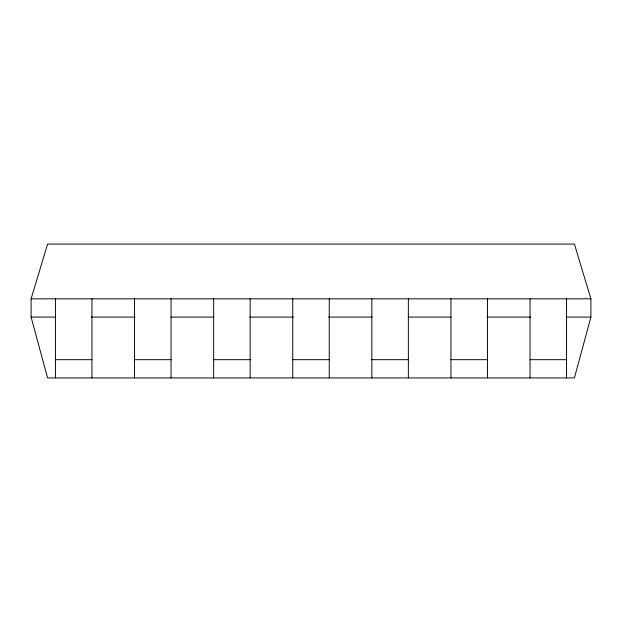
<?xml version="1.0" encoding="UTF-8"?>
<svg xmlns="http://www.w3.org/2000/svg" width="622" height="622" viewBox="0 0 622 622"><rect width="100%" height="100%" fill="white"/><g stroke="black" fill="none" stroke-linecap="round" stroke-linejoin="round"><path stroke-width="0.93" d="M590.9 317.088L574.417 377.935L47.583 377.935L31.1 317.088L31.1 298.832L47.583 244.065L574.417 244.065L590.9 298.832L590.9 317.088L566.603 317.088M31.1 298.832L590.9 298.832M31.1 317.088L55.397 317.088M91.356 317.088L135.091 317.088M171.05 317.088L213.812 317.088M249.772 317.088L293.506 317.088M328.494 317.088L372.228 317.088M408.188 317.088L450.95 317.088M486.909 317.088L530.644 317.088M55.436 359.679L91.947 359.679M134.539 359.679L171.05 359.679M213.641 359.679L250.153 359.679M292.744 359.679L329.256 359.679M371.847 359.679L408.359 359.679M450.95 359.679L487.461 359.679M530.053 359.679L566.564 359.679M566.564 298.832L566.564 377.935M530.053 298.832L530.053 377.935M487.461 298.832L487.461 377.935M450.95 298.832L450.95 377.935M408.359 298.832L408.359 377.935M371.847 298.832L371.847 377.935M329.256 298.832L329.256 377.935M292.744 298.832L292.744 377.935M250.153 298.832L250.153 377.935M213.641 298.832L213.641 377.935M171.05 298.832L171.05 377.935M134.539 298.832L134.539 377.935M91.947 298.832L91.947 377.935M55.436 298.832L55.436 377.935"/></g></svg>
